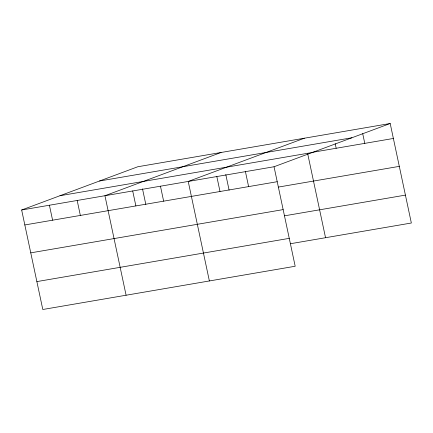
<?xml version="1.0" encoding="UTF-8"?>
<svg xmlns="http://www.w3.org/2000/svg" width="433" height="433" viewBox="0 0 433 433"><rect width="100%" height="100%" fill="white"/><g stroke="black" fill="none" stroke-linecap="round" stroke-linejoin="round"><path stroke-width="0.65" d="M390.198 123.502L274.04 166.748L295.187 266.252L42.802 309.498L21.65 209.989L137.813 166.748L390.198 123.502L411.35 223.011L290.505 243.714M221.101 152.476L104.938 195.721L126.09 295.225M304.388 138.208L188.225 181.449L209.377 280.957M99.476 181.016L351.867 137.775M311.56 152.481L393.38 138.463M59.981 195.721L312.372 152.476M21.65 209.989L274.04 166.748M24.827 224.949L277.217 181.703M278.462 187.067L399.307 166.364M30.759 252.85L283.15 209.604M284.573 215.813L405.418 195.11M36.87 281.596L289.26 238.35M362.702 133.608L364.775 143.361M335.202 143.713L336.17 148.265M307.706 153.812L325.54 237.712M245.435 171.647L248.612 186.607M225.793 174.569L229.106 190.147M216.83 176.55L220.007 191.505M160.464 186.206L163.642 201.166M142.506 188.842L145.818 204.414M132.698 190.964L135.881 205.924M77.177 200.479L80.354 215.434M49.411 205.237L52.593 220.191"/></g></svg>
